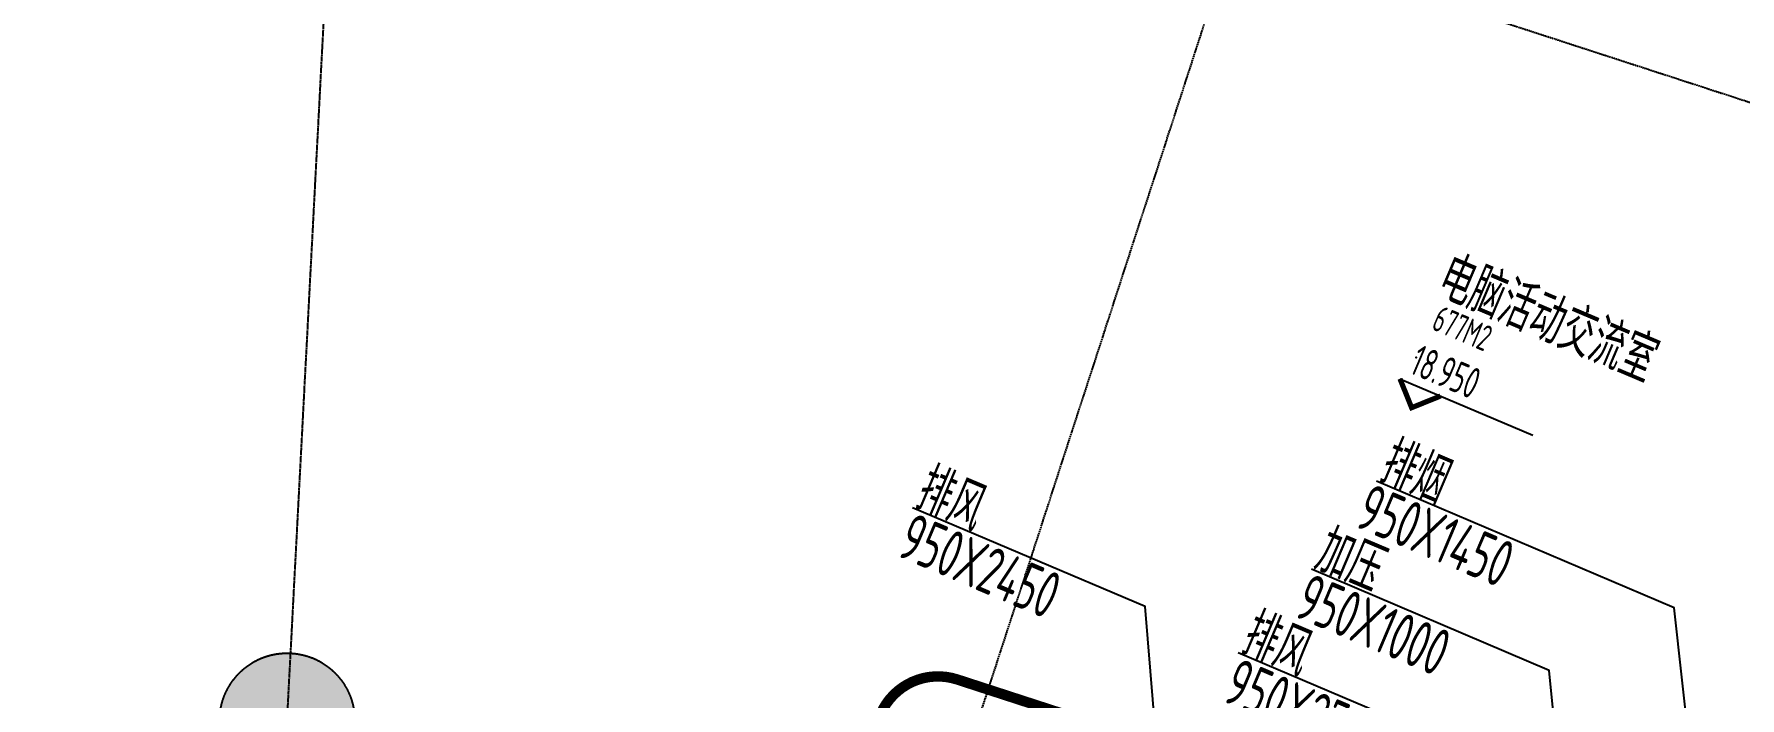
# Model space of a CAD drawing. Extents: x 11778731 to 12007717, y -6694179 to -6314888.
# Drawn here: x 11905727 to 11922133, y -6382030 to -6375651 of the extents above; entities that cross this region are included whole.
import ezdxf
from ezdxf.enums import TextEntityAlignment as Align
from ezdxf.xclip import XClip

# ---------------------------------------------------------------- set-up
doc = ezdxf.new("R2010")
doc.units = 0
doc.header["$LTSCALE"] = 10
doc.header["$MEASUREMENT"] = 0
doc.header["$XCLIPFRAME"] = 0
doc.linetypes.add('A3-RG-axis-100$0$CENTER', pattern=[2, 1.25, -0.25, 0.25, -0.25])
doc.linetypes.add('DASHED2', pattern=[0.375, 0.25, -0.125])
for name, color, linetype in [('A-CLOD', 200, 'Continuous'), ('A3-RG-axis-100$0$A-GRID', 1, 'A3-RG-axis-100$0$CENTER'), ('A3-RS-1F$0$A-HATH-GRAY', 8, 'Continuous'), ('A3-RS-1F$0$A-WALL', 7, 'Continuous'), ('A3-SYMB-5F-100$0$A-SYMB', 4, 'Continuous'), ('A3-SYMB-5F-100$0$A-SYMB-AREA', 4, 'Continuous'), ('A3-SYMB-5F-100$0$A-SYMB-NAME', 4, 'Continuous'), ('A3-SYMB-5F-100$0$A-SYMB-NAME-E', 4, 'Continuous')]:
    doc.layers.add(name, color=color, linetype=linetype)
doc.styles.add('A3-SYMB-5F-100$0$ECADI', font='hzs.shx', dxfattribs={"width": 0.7, "bigfont": 'hztxt.shx'})
doc.styles.add('A3-SYMB-5F-100$0$XD2008', font='hzs.shx', dxfattribs={"width": 0.7, "bigfont": 'hztxt.shx'})

# ---------------------------------------------------------------- blocks, each defined once
blk = doc.blocks.new('A3-RG-axis-100')
at = {"layer": 'A3-RG-axis-100$0$A-GRID'}
for p, q in [((11905726.9, -6428689.6), (11909024.2, -6365773.6)), ((11912781.4, -6388482.7), (11919515.7, -6367756.4)), ((11908702.6, -6371911.2), (12006585.7, -6403715.4))]:
    blk.add_line(p, q, dxfattribs=at)
blk = doc.blocks.new('A3-SYMB-5F-100$0$ECADI-TAG-ROOM')
at = {"layer": 'A3-SYMB-5F-100$0$A-SYMB-AREA', "style": 'A3-SYMB-5F-100$0$ECADI', "width": 0.7}
blk.add_attdef('340M2', text='', height=2.5, dxfattribs=at).set_placement((7.17, -1.75), align=Align.MIDDLE_LEFT)
at = {"layer": 'A3-SYMB-5F-100$0$A-SYMB-NAME', "style": 'A3-SYMB-5F-100$0$ECADI', "width": 0.7}
blk.add_attdef('CHINESENAME', (-5.13, 0.09), '', height=4.5, dxfattribs=at)
at = {"layer": 'A3-SYMB-5F-100$0$A-SYMB-NAME-E', "style": 'A3-SYMB-5F-100$0$ECADI', "width": 0.7}
for tag, p in [('ENGLISHHIGH', (-5.13, 8.04)), ('ENGLISHLOW', (-5.13, 4.84))]:
    blk.add_attdef(tag, p, '', height=2.5, dxfattribs=at)
blk = doc.blocks.new('A3-SYMB-5F-100$0$ECADI-TAG-HGHT（国标）')
at = {"layer": '', "color": 1}
blk.add_line((-2.12, 2.12), (11.77, 2.12), dxfattribs=at)
at = {"color": 1, "const_width": 0.5}
blk.add_lwpolyline([(-2.12, 2.12), (0, 0), (2.12, 2.12)], dxfattribs=at)
at = {"color": 1}
blk.add_point((-1.48, 4.6), dxfattribs=at)
at = {"style": 'A3-SYMB-5F-100$0$XD2008', "width": 0.7}
blk.add_attdef('FL', text='', height=3, dxfattribs=at).set_placement((-2.69, 2.97), align=Align.RIGHT)
for tag, p in [('F.F.L.', (2.28, 2.97)), ('T.O.S.', (2.28, -1.1))]:
    blk.add_attdef(tag, p, '', height=3, dxfattribs=at)
blk = doc.blocks.new('A3-SYMB-5F-100')
at = {"layer": 'A3-SYMB-5F-100$0$A-SYMB'}
for points in [[(11921969, -6385393), (11921502, -6381163), (11918639, -6379947)], [(11916663, -6384184), (11916414, -6381152), (11914176, -6380202)], [(11920661, -6385419), (11920300, -6381767), (11918013, -6380792)], [(11919796, -6385580), (11919548, -6382548), (11917309, -6381598)]]:
    blk.add_lwpolyline(points, dxfattribs=at)
ref = blk.add_blockref('A3-SYMB-5F-100$0$ECADI-TAG-ROOM', (11919656, -6378370), dxfattribs=dict(at, xscale=99.99999999989046, yscale=100.0000000001164, rotation=337))
ref.add_attrib('CHINESENAME', '电脑活动交流室', (11919188, -6378161), dxfattribs={"height": 450, "rotation": 337, "style": 'A3-SYMB-5F-100$0$ECADI', "width": 0.7})
ref.add_attrib('340M2', '677M2', dxfattribs={"height": 250, "rotation": 337, "style": 'A3-SYMB-5F-100$0$ECADI', "width": 0.7}).set_placement((11919205, -6378368), align=Align.MIDDLE_LEFT)
ref = blk.add_blockref('A3-SYMB-5F-100$0$ECADI-TAG-HGHT（国标）', (11918976, -6379241), dxfattribs=dict(at, xscale=99.99999999999999, yscale=99.99999999999999, zscale=99.99999999999997, rotation=337))
ref.add_attrib('F.F.L.', '18.950', (11918941, -6378904), dxfattribs={"layer": '0', "height": 300, "rotation": 337, "style": 'A3-SYMB-5F-100$0$XD2008', "width": 0.7})
ref = blk.add_blockref('A3-SYMB-5F-100$0$ECADI-TAG-ROOM', (11918736, -6379996), dxfattribs=dict(at, xscale=-99.99999999989049, yscale=100.0000000001164, rotation=337.0000000008721))
ref.add_attrib('CHINESENAME', '排烟', (11918641, -6379945), dxfattribs={"height": 450, "rotation": 337, "style": 'A3-SYMB-5F-100$0$ECADI', "width": 0.7})
ref = blk.add_blockref('A3-SYMB-5F-100$0$ECADI-TAG-ROOM', (11914273, -6380250), dxfattribs=dict(at, xscale=-99.99999999989049, yscale=100.0000000001164, rotation=337.0000000008721))
ref.add_attrib('CHINESENAME', '排风', (11914177, -6380200), dxfattribs={"height": 450, "rotation": 337, "style": 'A3-SYMB-5F-100$0$ECADI', "width": 0.7})
ref = blk.add_blockref('A3-SYMB-5F-100$0$ECADI-TAG-ROOM', (11918507, -6380427), dxfattribs=dict(at, xscale=-99.99999999989049, yscale=100.0000000001164, rotation=337.0000000008721))
ref.add_attrib('CHINESENAME', '950X1450', (11918411, -6380377), dxfattribs={"height": 450, "rotation": 337, "style": 'A3-SYMB-5F-100$0$ECADI', "width": 0.7})
ref = blk.add_blockref('A3-SYMB-5F-100$0$ECADI-TAG-ROOM', (11914102, -6380709), dxfattribs=dict(at, xscale=-99.99999999989049, yscale=100.0000000001164, rotation=337.0000000008721))
ref.add_attrib('CHINESENAME', '950X2450', (11914007, -6380659), dxfattribs={"height": 450, "rotation": 337, "style": 'A3-SYMB-5F-100$0$ECADI', "width": 0.7})
ref = blk.add_blockref('A3-SYMB-5F-100$0$ECADI-TAG-ROOM', (11918111, -6380840), dxfattribs=dict(at, xscale=-99.99999999989049, yscale=100.0000000001164, rotation=337.0000000008721))
ref.add_attrib('CHINESENAME', '加压', (11918015, -6380790), dxfattribs={"height": 450, "rotation": 337, "style": 'A3-SYMB-5F-100$0$ECADI', "width": 0.7})
ref = blk.add_blockref('A3-SYMB-5F-100$0$ECADI-TAG-ROOM', (11917923, -6381290), dxfattribs=dict(at, xscale=-99.99999999989049, yscale=100.0000000001164, rotation=337.0000000008721))
ref.add_attrib('CHINESENAME', '950X1000', (11917827, -6381240), dxfattribs={"height": 450, "rotation": 337, "style": 'A3-SYMB-5F-100$0$ECADI', "width": 0.7})
ref = blk.add_blockref('A3-SYMB-5F-100$0$ECADI-TAG-ROOM', (11917407, -6381646), dxfattribs=dict(at, xscale=-99.99999999989049, yscale=100.0000000001164, rotation=337.0000000008721))
ref.add_attrib('CHINESENAME', '排风', (11917311, -6381596), dxfattribs={"height": 450, "rotation": 337, "style": 'A3-SYMB-5F-100$0$ECADI', "width": 0.7})
ref = blk.add_blockref('A3-SYMB-5F-100$0$ECADI-TAG-ROOM', (11917236, -6382105), dxfattribs=dict(at, xscale=-99.99999999989049, yscale=100.0000000001164, rotation=337.0000000008721))
ref.add_attrib('CHINESENAME', '950X2700', (11917140, -6382055), dxfattribs={"height": 450, "rotation": 337, "style": 'A3-SYMB-5F-100$0$ECADI', "width": 0.7})
blk = doc.blocks.new('A3-RS-1F')
at = {"layer": 'A3-RS-1F$0$A-HATH-GRAY'}
h = blk.add_hatch(color=256, dxfattribs=at)
edge = h.paths.add_edge_path()
edge.add_arc((11908161, -6382250), 650, 0, 360)
at = {"layer": 'A3-RS-1F$0$A-WALL'}
blk.add_circle((11908161, -6382250), 650, dxfattribs=at)

msp = doc.modelspace()

# ---------------------------------------------------------------- linework, layer by layer
at = {"layer": 'A-CLOD', "linetype": 'DASHED2', "const_width": 100}
msp.add_lwpolyline([(11914605, -6381853), (11924298, -6385002, -0.414212), (11924683, -6385758), (11921994, -6394032, -0.414214), (11921238, -6394418), (11911546, -6391268, -0.414214), (11911160, -6390512), (11913849, -6382238, -0.414215)], format="xyb", close=True, dxfattribs=at)

# ---------------------------------------------------------------- block references
for name in ['A3-RG-axis-100', 'A3-SYMB-5F-100']:
    msp.add_blockref(name, (0, 0))
ref = msp.add_blockref('A3-RS-1F', (0, 0))
XClip(ref).set_block_clipping_path([(11889357.2540208902, -6419160.0659107883), (11910185.3192560691, -6426457.2118252832), (11927068.6119189896, -6433453.578039011), (11979134.5699833296, -6452657.9184868541), (12009188.7333128508, -6389730.3223040896), (11892617.6820170097, -6360484.8154213969), (11881387.5678784791, -6407421.677106794)])

doc.saveas('drawing.dxf')
